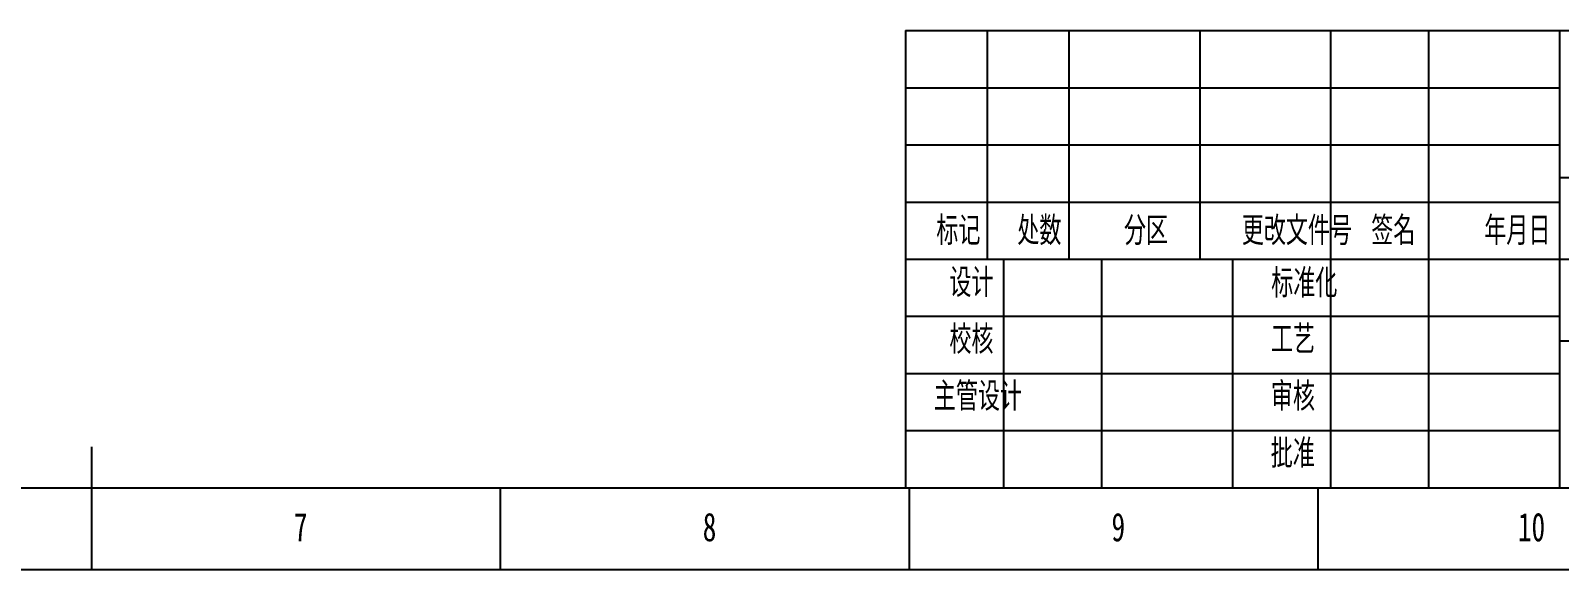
# Model space of a CAD drawing. Header units: millimetres. Extents: x 0 to 594, y 0 to 420.
# Drawn here: x 297 to 484, y 0 to 66 of the extents above; entities that cross this region are included whole.
import ezdxf

# ---------------------------------------------------------------- set-up
doc = ezdxf.new("R2010")
doc.units = ezdxf.units.MM
doc.layers.add('10', color=7, linetype='Continuous')
doc.layers.add('5', color=7, linetype='Continuous')
doc.styles.add('SLDTEXTSTYLE0', font='TXT', dxfattribs={"width": 0.7, "bigfont": 'bigfont'})
doc.styles.add('SLDTEXTSTYLE3', font='TXT', dxfattribs={"width": 0.7})

msp = doc.modelspace()

# ---------------------------------------------------------------- linework, layer by layer
at = {"layer": '5', "color": 7, "lineweight": 25}
for p, q in [((404, 66), (584, 66)), ((404, 66), (404, 10)), ((414, 66), (414, 38)), ((424, 66), (424, 38)), ((440, 66), (440, 38)), ((456, 66), (456, 10)), ((468, 66), (468, 38)), ((484, 66), (484, 10)), ((484, 48), (584, 48)), ((404, 45), (484, 45)), ((404, 38), (534, 38)), ((416, 38), (416, 10)), ((428, 38), (428, 10)), ((444, 38), (444, 10)), ((468, 38), (468, 10)), ((404, 31), (484, 31)), ((484, 28), (584, 28)), ((404, 24), (484, 24)), ((404, 17), (484, 17)), ((0, 10), (584.01, 10))]:
    msp.add_line(p, q, dxfattribs=at)
at = {"layer": '5', "color": 7}
for p, q in [((404, 59), (484, 59)), ((404, 52), (484, 52)), ((0, 0), (594.01, 0))]:
    msp.add_line(p, q, dxfattribs=at)
at = {"layer": '5', "lineweight": 25}
msp.add_line((304.5, 0), (304.5, 15), dxfattribs=at)
at = {"layer": '5'}
for p, q in [((354.5, 0), (354.5, 10)), ((404.5, 0), (404.5, 10)), ((454.5, 0), (454.5, 10))]:
    msp.add_line(p, q, dxfattribs=at)

# ---------------------------------------------------------------- texts
at = {"layer": '10', "color": 7, "char_height": 3.5, "attachment_point": 2, "style": 'SLDTEXTSTYLE0'}
for s, insert in [('标记', (410.49, 43.23)), ('处数', (420.39, 43.23)), ('分区', (433.44, 43.23)), ('更改文件号', (451.89, 43.23)), ('签名', (463.68, 43.23)), ('年月日', (478.85, 43.23)), ('设计', (412.08, 36.87)), ('标准化', (452.8, 36.8)), ('校核', (412.08, 29.92)), ('工艺', (451.41, 29.92)), ('审核', (451.41, 22.94)), ('批准', (451.39, 15.96))]:
    msp.add_mtext(s, dxfattribs=dict(at, insert=insert))
at = {"layer": '10', "char_height": 3.5, "attachment_point": 2}
for s, insert, style in [('主管设计', (412.88, 22.94), 'SLDTEXTSTYLE0'), ('7', (330.05, 6.95), 'SLDTEXTSTYLE3'), ('8', (380.05, 6.95), 'SLDTEXTSTYLE3'), ('9', (430.05, 6.95), 'SLDTEXTSTYLE3'), ('10', (480.59, 6.95), 'SLDTEXTSTYLE3')]:
    msp.add_mtext(s, dxfattribs=dict(at, insert=insert, style=style))

doc.saveas('drawing.dxf')
